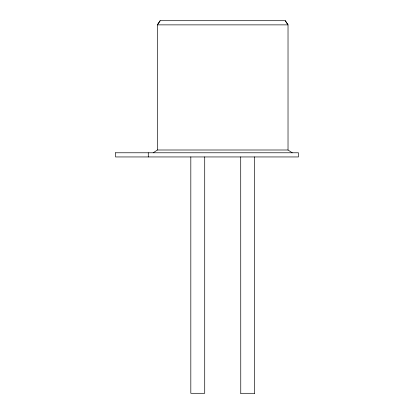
<?xml version="1.0" encoding="UTF-8"?>
<svg xmlns="http://www.w3.org/2000/svg" width="414" height="414" viewBox="0 0 414 414"><rect width="100%" height="100%" fill="white"/><g stroke="black" fill="none" stroke-linecap="round" stroke-linejoin="round"><path stroke-width="0.62" d="M292.201 152.776L288.025 149.997L288.025 24.871L285.267 20.7L160.166 20.7L157.408 24.871L157.403 149.997L153.237 152.776M160.166 20.7L157.403 24.871L288.03 24.871L285.267 20.7M157.408 149.997L288.03 149.997M115.547 152.776L298.453 152.776L298.453 156.947L115.547 156.947L115.573 152.776M240.715 393.3L254.657 393.3M254.657 156.947L254.615 393.3M240.715 156.947L240.762 393.3M204.718 156.947L204.718 393.3L190.818 393.3L190.818 156.947M148.279 152.776L148.279 156.947"/></g></svg>
